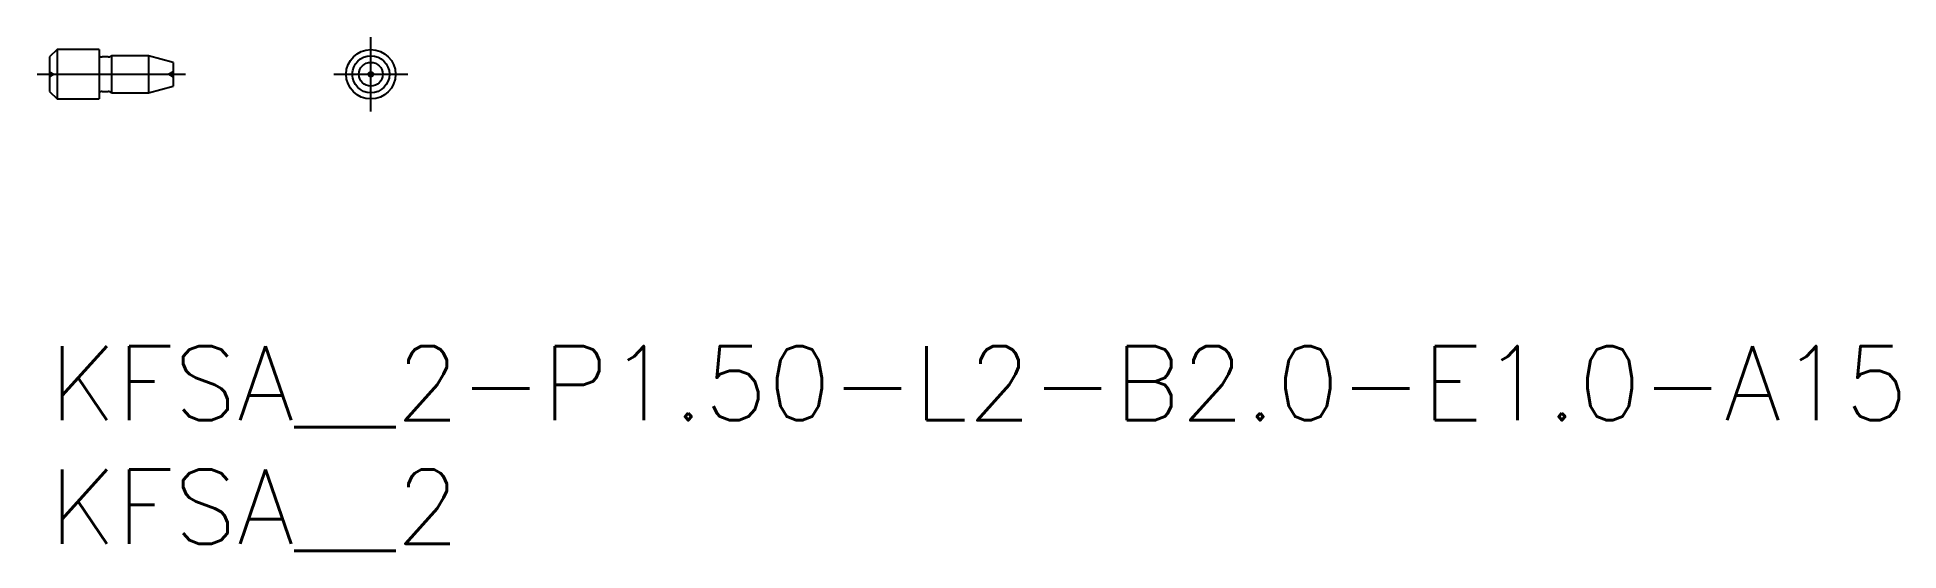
# Model space of a CAD drawing. Extents: x -0.5 to 74.8, y -8.3 to 12.5.
import ezdxf

# ---------------------------------------------------------------- set-up
doc = ezdxf.new("R2010")
doc.units = 0
doc.header["$LTSCALE"] = 0.5
doc.linetypes.add('CENTER', pattern=[50.8, 31.75, -6.35, 6.35, -6.35])
doc.linetypes.add('DASHED', pattern=[19.05, 12.7, -6.35])
for name, color, linetype in [('MSM_CENTER', 1, 'CENTER'), ('MSM_CONTINUOUS', 7, 'CONTINUOUS'), ('MSM_DASHED', 4, 'DASHED'), ('MSM_PART_NUMBER', 7, 'CONTINUOUS')]:
    doc.layers.add(name, color=color, linetype=linetype)
doc.styles.get("Standard").update_dxf_attribs({"font": 'txt.shx', "height": 0.5, "bigfont": 'bigfont.shx'})

# ---------------------------------------------------------------- blocks, each defined once
blk = doc.blocks.new('*U16')
at = {"layer": 'MSM_PART_NUMBER'}
blk.add_text('KFSA__2-P1.50-L2-B2.0-E1.0-A15', height=3, dxfattribs=at).set_placement((0, -3))
blk = doc.blocks.new('*U17')
at = {"layer": 'MSM_PART_NUMBER'}
blk.add_text('KFSA__2', height=3, dxfattribs=at).set_placement((0, -8))

msp = doc.modelspace()

# ---------------------------------------------------------------- linework, layer by layer
at = {"layer": 'MSM_CENTER'}
for p, q in [((13, 9.5), (13, 12.5)), ((-0.5, 11), (5.5, 11)), ((11.5, 11), (14.5, 11))]:
    msp.add_line(p, q, dxfattribs=at)
at = {"layer": 'MSM_CONTINUOUS'}
for p, q in [((0.3, 12), (0, 11.7)), ((0, 11.7), (0, 10.3)), ((2, 12), (0.3, 12)), ((0.3, 12), (0.3, 10)), ((2, 12), (2, 10)), ((2.368, 11.7), (2.132, 11.7)), ((4, 11.75), (2.5, 11.75)), ((2.5, 11.75), (2.5, 10.25)), ((5, 11.482), (4, 11.75)), ((4, 11.75), (4, 10.25)), ((5, 11.482), (5, 10.518)), ((0, 10.3), (0.3, 10)), ((0.3, 10), (2, 10)), ((2.132, 10.3), (2.368, 10.3)), ((2.5, 10.25), (4, 10.25)), ((4, 10.25), (5, 10.518))]:
    msp.add_line(p, q, dxfattribs=at)
for radius in [1, 0.75, 0.482, 0.1]:
    msp.add_circle((13, 11), radius, dxfattribs=at)
for centre, start, end in [((2.132, 11.9), 228.59038, 270), ((2.368, 11.9), 270, 311.40962), ((2.132, 10.1), 90, 131.40962), ((2.368, 10.1), 48.59038, 90)]:
    msp.add_arc(centre, 0.2, start, end, dxfattribs=at)
at = {"layer": 'MSM_DASHED'}
for p, q in [((0, 11.1), (0.173, 11)), ((0.173, 11), (0, 10.9)), ((5, 11.1), (4.827, 11)), ((4.827, 11), (5, 10.9))]:
    msp.add_line(p, q, dxfattribs=at)

# ---------------------------------------------------------------- block references
at = {"layer": 'MSM_CONTINUOUS'}
for name in ['*U16', '*U17']:
    msp.add_blockref(name, (0, 0), dxfattribs=at)

doc.saveas('drawing.dxf')
